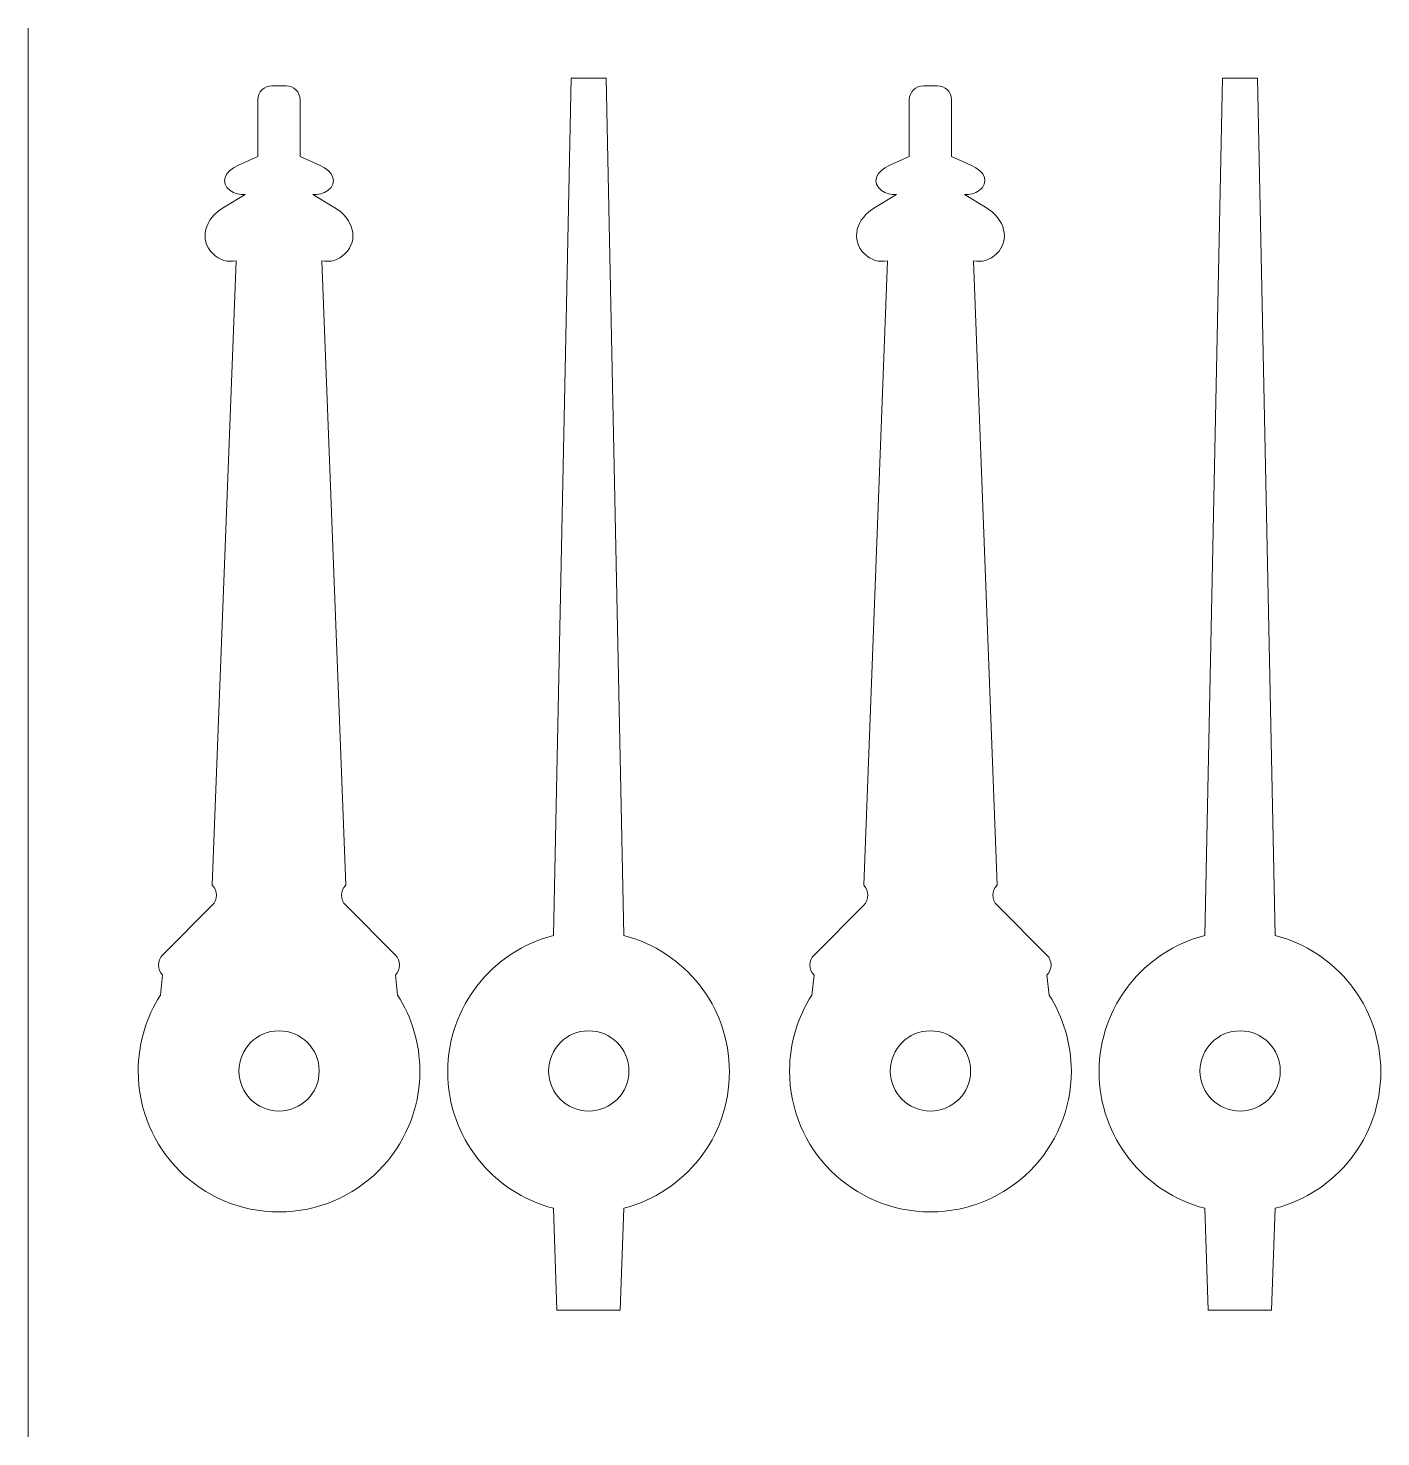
# Model space of a CAD drawing. Header units: inches. Extents: x 457 to 553, y -550 to -450.
import ezdxf

# ---------------------------------------------------------------- set-up
doc = ezdxf.new("R2010")
doc.units = ezdxf.units.IN
doc.header["$MEASUREMENT"] = 0
doc.layers.add('Layer 1', color=7, linetype='Continuous')

msp = doc.modelspace()

# ---------------------------------------------------------------- linework, layer by layer
at = {"layer": 'Layer 1', "color": 250, "lineweight": 13, "true_color": 0x1d1e1c}
msp.add_lwpolyline([(457.44, -449.8), (457.44, -549.8)], dxfattribs=at)
for points, knots in [([(483.67, -518.45), (483.67, -518.45), (483.51, -517.02), (483.51, -517.02), (483.9, -516.63), (483.9, -515.99), (483.51, -515.6), (483.51, -515.6), (479.98, -512.07), (479.98, -512.07), (479.59, -511.68), (479.59, -511.04), (479.98, -510.65), (479.98, -510.65), (478.29, -466.31), (478.29, -466.31), (478.88, -466.44), (479.47, -466.28), (479.95, -465.81), (480.92, -464.84), (480.56, -463.35), (479.15, -462.5), (479.15, -462.5), (477.65, -461.6), (477.65, -461.6), (478.03, -461.63), (478.41, -461.54), (478.72, -461.32), (479.43, -460.79), (479.17, -459.98), (478.12, -459.52), (478.12, -459.52), (476.74, -458.92), (476.74, -458.92), (476.74, -458.92), (476.74, -454.89), (476.74, -454.89), (476.74, -454.34), (476.3, -453.89), (475.75, -453.89), (475.75, -453.89), (474.74, -453.89), (474.74, -453.89), (474.19, -453.89), (473.74, -454.34), (473.74, -454.89), (473.74, -454.89), (473.74, -458.92), (473.74, -458.92), (473.74, -458.92), (472.37, -459.52), (472.37, -459.52), (471.33, -459.98), (471.06, -460.79), (471.77, -461.32), (472.08, -461.54), (472.46, -461.63), (472.84, -461.6), (472.84, -461.6), (471.35, -462.5), (471.35, -462.5), (469.93, -463.34), (469.57, -464.84), (470.54, -465.81), (471.02, -466.28), (471.61, -466.44), (472.2, -466.31), (472.2, -466.31), (470.51, -510.65), (470.51, -510.65), (470.9, -511.04), (470.9, -511.68), (470.51, -512.07), (470.51, -512.07), (466.98, -515.6), (466.98, -515.6), (466.59, -515.99), (466.59, -516.63), (466.98, -517.02), (466.98, -517.02), (466.82, -518.45), (466.82, -518.45), (465.83, -520.01), (465.25, -521.85), (465.25, -523.84), (465.25, -529.36), (469.72, -533.84), (475.25, -533.84), (480.77, -533.84), (485.25, -529.36), (485.25, -523.84), (485.24, -521.85), (484.67, -520.01), (483.67, -518.45)], [0, 0, 0, 0, 1, 1, 1, 2, 2, 2, 3, 3, 3, 4, 4, 4, 5, 5, 5, 6, 6, 6, 7, 7, 7, 8, 8, 8, 9, 9, 9, 10, 10, 10, 11, 11, 11, 12, 12, 12, 13, 13, 13, 14, 14, 14, 15, 15, 15, 16, 16, 16, 17, 17, 17, 18, 18, 18, 19, 19, 19, 20, 20, 20, 21, 21, 21, 22, 22, 22, 23, 23, 23, 24, 24, 24, 25, 25, 25, 26, 26, 26, 27, 27, 27, 28, 28, 28, 29, 29, 29, 30, 30, 30, 31, 31, 31, 31]), ([(499.72, -514.21), (499.72, -514.21), (498.47, -453.35), (498.47, -453.35), (498.47, -453.35), (495.98, -453.35), (495.98, -453.35), (495.98, -453.35), (494.73, -514.21), (494.73, -514.21), (490.41, -515.32), (487.23, -519.23), (487.23, -523.89), (487.23, -528.55), (490.41, -532.47), (494.73, -533.58), (494.73, -533.58), (494.97, -540.81), (494.97, -540.81), (494.97, -540.81), (499.47, -540.81), (499.47, -540.81), (499.47, -540.81), (499.72, -533.58), (499.72, -533.58), (504.04, -532.47), (507.23, -528.55), (507.23, -523.89), (507.23, -519.23), (504.04, -515.32), (499.72, -514.21)], [0, 0, 0, 0, 1, 1, 1, 2, 2, 2, 3, 3, 3, 4, 4, 4, 5, 5, 5, 6, 6, 6, 7, 7, 7, 8, 8, 8, 9, 9, 9, 10, 10, 10, 10]), ([(529.93, -518.45), (529.93, -518.45), (529.77, -517.02), (529.77, -517.02), (530.16, -516.63), (530.16, -515.99), (529.77, -515.6), (529.77, -515.6), (526.23, -512.07), (526.23, -512.07), (525.84, -511.68), (525.84, -511.04), (526.23, -510.65), (526.23, -510.65), (524.55, -466.31), (524.55, -466.31), (525.13, -466.44), (525.73, -466.28), (526.21, -465.81), (527.18, -464.84), (526.82, -463.35), (525.4, -462.5), (525.4, -462.5), (523.91, -461.6), (523.91, -461.6), (524.29, -461.63), (524.67, -461.54), (524.97, -461.32), (525.69, -460.79), (525.42, -459.98), (524.38, -459.52), (524.38, -459.52), (523, -458.92), (523, -458.92), (523, -458.92), (523, -454.89), (523, -454.89), (523, -454.34), (522.55, -453.89), (522, -453.89), (522, -453.89), (521, -453.89), (521, -453.89), (520.45, -453.89), (520, -454.34), (520, -454.89), (520, -454.89), (520, -458.92), (520, -458.92), (520, -458.92), (518.63, -459.52), (518.63, -459.52), (517.58, -459.98), (517.31, -460.79), (518.03, -461.32), (518.34, -461.54), (518.71, -461.63), (519.09, -461.6), (519.09, -461.6), (517.6, -462.5), (517.6, -462.5), (516.19, -463.34), (515.83, -464.84), (516.8, -465.81), (517.28, -466.28), (517.87, -466.44), (518.46, -466.31), (518.46, -466.31), (516.77, -510.65), (516.77, -510.65), (517.16, -511.04), (517.16, -511.68), (516.77, -512.07), (516.77, -512.07), (513.24, -515.6), (513.24, -515.6), (512.85, -515.99), (512.85, -516.63), (513.24, -517.02), (513.24, -517.02), (513.08, -518.45), (513.08, -518.45), (512.09, -520.01), (511.5, -521.85), (511.5, -523.84), (511.5, -529.36), (515.98, -533.84), (521.51, -533.84), (527.03, -533.84), (531.51, -529.36), (531.51, -523.84), (531.5, -521.85), (530.92, -520.01), (529.93, -518.45)], [0, 0, 0, 0, 1, 1, 1, 2, 2, 2, 3, 3, 3, 4, 4, 4, 5, 5, 5, 6, 6, 6, 7, 7, 7, 8, 8, 8, 9, 9, 9, 10, 10, 10, 11, 11, 11, 12, 12, 12, 13, 13, 13, 14, 14, 14, 15, 15, 15, 16, 16, 16, 17, 17, 17, 18, 18, 18, 19, 19, 19, 20, 20, 20, 21, 21, 21, 22, 22, 22, 23, 23, 23, 24, 24, 24, 25, 25, 25, 26, 26, 26, 27, 27, 27, 28, 28, 28, 29, 29, 29, 30, 30, 30, 31, 31, 31, 31]), ([(545.98, -514.21), (545.98, -514.21), (544.73, -453.35), (544.73, -453.35), (544.73, -453.35), (542.23, -453.35), (542.23, -453.35), (542.23, -453.35), (540.98, -514.21), (540.98, -514.21), (536.67, -515.32), (533.48, -519.23), (533.48, -523.89), (533.48, -528.55), (536.67, -532.47), (540.98, -533.58), (540.98, -533.58), (541.23, -540.81), (541.23, -540.81), (541.23, -540.81), (545.73, -540.81), (545.73, -540.81), (545.73, -540.81), (545.98, -533.58), (545.98, -533.58), (550.3, -532.47), (553.48, -528.55), (553.48, -523.89), (553.48, -519.23), (550.3, -515.32), (545.98, -514.21)], [0, 0, 0, 0, 1, 1, 1, 2, 2, 2, 3, 3, 3, 4, 4, 4, 5, 5, 5, 6, 6, 6, 7, 7, 7, 8, 8, 8, 9, 9, 9, 10, 10, 10, 10]), ([(478.1, -523.83), (478.1, -522.26), (476.82, -520.98), (475.25, -520.98), (473.67, -520.98), (472.4, -522.26), (472.4, -523.83), (472.4, -525.41), (473.67, -526.68), (475.25, -526.68), (476.82, -526.68), (478.1, -525.41), (478.1, -523.83)], [0, 0, 0, 0, 1, 1, 1, 2, 2, 2, 3, 3, 3, 4, 4, 4, 4]), ([(500.09, -523.83), (500.09, -522.26), (498.81, -520.98), (497.24, -520.98), (495.66, -520.98), (494.39, -522.26), (494.39, -523.83), (494.39, -525.41), (495.66, -526.68), (497.24, -526.68), (498.81, -526.68), (500.09, -525.41), (500.09, -523.83)], [0, 0, 0, 0, 1, 1, 1, 2, 2, 2, 3, 3, 3, 4, 4, 4, 4]), ([(524.35, -523.83), (524.35, -522.26), (523.08, -520.98), (521.5, -520.98), (519.93, -520.98), (518.65, -522.26), (518.65, -523.83), (518.65, -525.41), (519.93, -526.68), (521.5, -526.68), (523.08, -526.68), (524.35, -525.41), (524.35, -523.83)], [0, 0, 0, 0, 1, 1, 1, 2, 2, 2, 3, 3, 3, 4, 4, 4, 4]), ([(546.34, -523.83), (546.34, -522.26), (545.07, -520.98), (543.49, -520.98), (541.92, -520.98), (540.64, -522.26), (540.64, -523.83), (540.64, -525.41), (541.92, -526.68), (543.49, -526.68), (545.07, -526.68), (546.34, -525.41), (546.34, -523.83)], [0, 0, 0, 0, 1, 1, 1, 2, 2, 2, 3, 3, 3, 4, 4, 4, 4])]:
    msp.add_open_spline(points, degree=3, knots=knots, dxfattribs=at)

doc.saveas('drawing.dxf')
